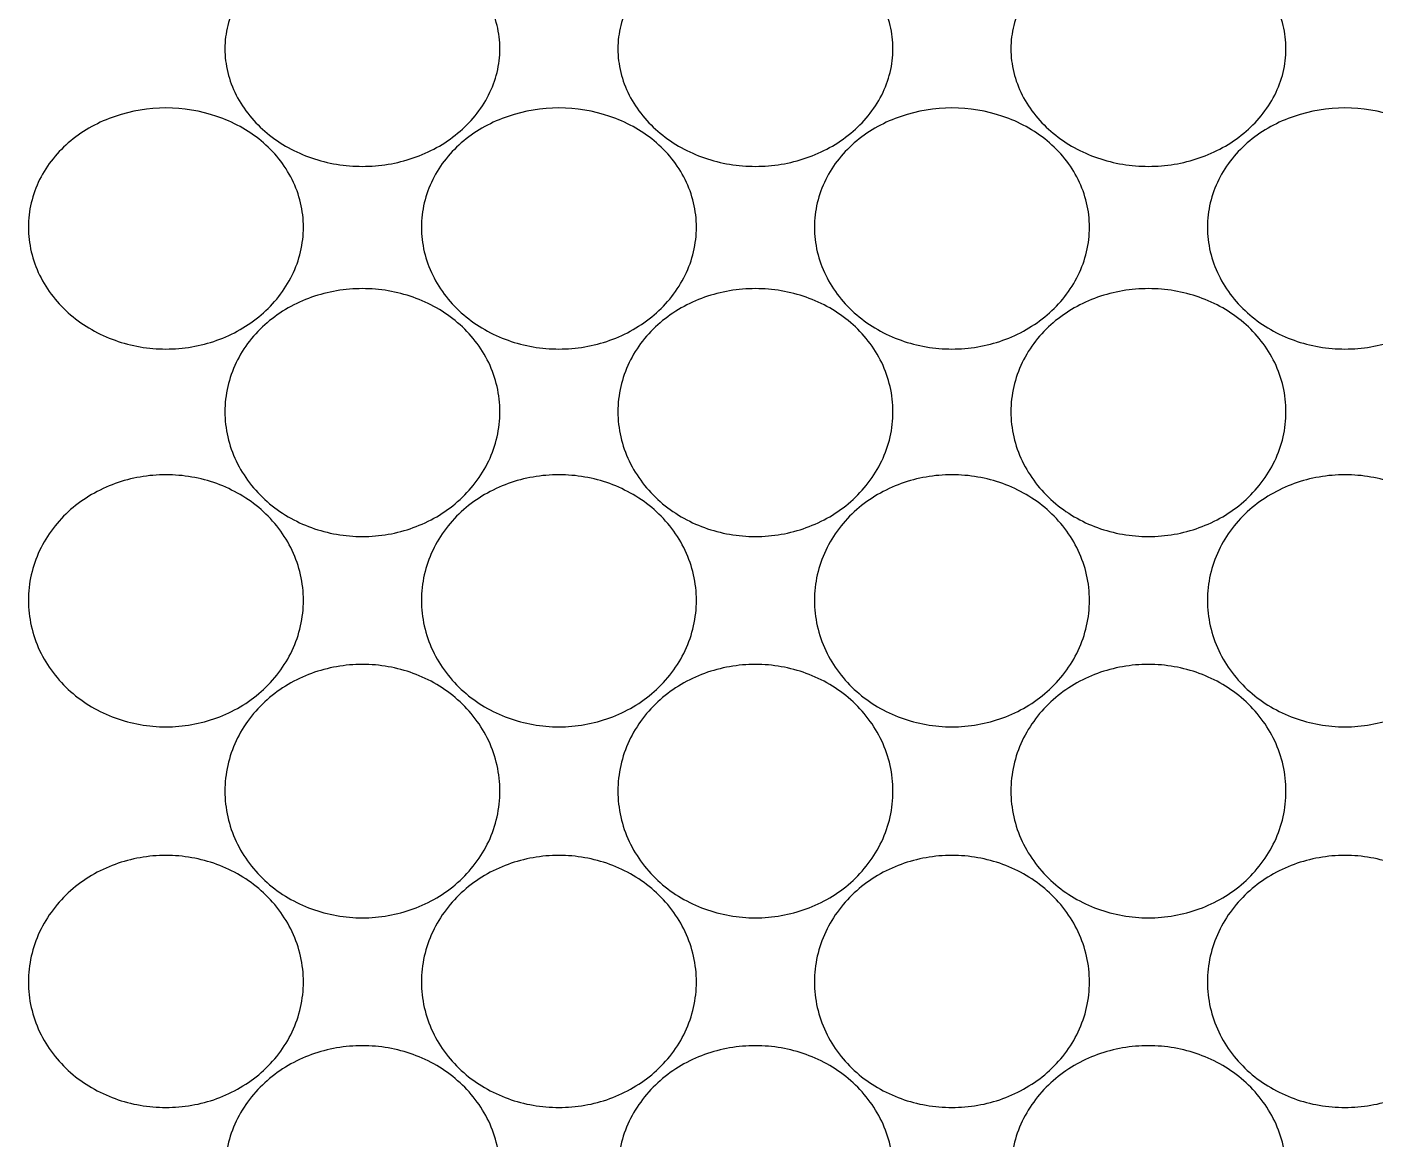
# Model space of a CAD drawing. Header units: inches. Extents: x 50354 to 53215, y -7830 to -6529.
# Drawn here: x 52530.4481 to 52530.8262, y -6815.1543 to -6814.8424 of the extents above; entities that cross this region are included whole.
import ezdxf

# ---------------------------------------------------------------- set-up
doc = ezdxf.new("R2010")
doc.units = ezdxf.units.IN
doc.header["$MEASUREMENT"] = 0
doc.layers.add('A-ST-02 HATCH', color=7, linetype='Continuous')
doc.layers.add('XR_ID 1F_FUR$0$A-SANI-FIX', color=134, linetype='Continuous')

# ---------------------------------------------------------------- blocks, each defined once
blk = doc.blocks.new('XR_ID 1F_FUR$0$XR_1F FURN$0$A$C698E198A')
at = {"linetype": 'Continuous'}
for points, knots in [([(-1.3589, -34.4598), (-1.42, -34.4598), (-1.5427, -34.446), (-1.7173, -34.3855), (-1.8749, -34.2889), (-2.0541, -34.1206), (-2.2112, -33.8491), (-2.2743, -33.48), (-2.2112, -33.1109), (-2.0541, -32.8394), (-1.8749, -32.6711), (-1.7173, -32.5745), (-1.5427, -32.514), (-1.42, -32.5002), (-1.3589, -32.5002)], [0, 0, 0, 0, 0.062501, 0.124952, 0.187396, 0.249908, 0.374735, 0.499999, 0.625263, 0.750091, 0.812604, 0.875048, 0.9375, 1, 1, 1, 1]), ([(-1.3589, -32.5002), (-1.2976, -32.5002), (-1.1746, -32.5141), (-0.9415, -32.5944), (-0.6907, -32.7859), (-0.5011, -33.1103), (-0.4364, -33.48), (-0.5011, -33.8497), (-0.6906, -34.1741), (-0.9415, -34.3656), (-1.1746, -34.4459), (-1.2976, -34.4598), (-1.3589, -34.4598)], [0, 0, 0, 0, 0.062496, 0.125097, 0.24985, 0.374874, 0.499999, 0.625124, 0.750149, 0.874903, 0.937504, 1, 1, 1, 1]), ([(1.3589, -34.4598), (1.2976, -34.4598), (1.1746, -34.4459), (0.9415, -34.3656), (0.6907, -34.1741), (0.5011, -33.8497), (0.4364, -33.48), (0.5011, -33.1103), (0.6906, -32.7859), (0.9415, -32.5944), (1.1746, -32.5141), (1.2976, -32.5002), (1.3589, -32.5002)], [0, 0, 0, 0, 0.062496, 0.125097, 0.24985, 0.374874, 0.499999, 0.625124, 0.750149, 0.874903, 0.937504, 1, 1, 1, 1]), ([(1.3589, -32.5002), (1.42, -32.5002), (1.5427, -32.514), (1.7173, -32.5745), (1.8749, -32.6711), (2.0541, -32.8394), (2.2112, -33.1109), (2.2743, -33.48), (2.2112, -33.8491), (2.0541, -34.1206), (1.8749, -34.2889), (1.7173, -34.3855), (1.5427, -34.446), (1.42, -34.4598), (1.3589, -34.4598)], [0, 0, 0, 0, 0.062501, 0.124952, 0.187396, 0.249908, 0.374735, 0.499999, 0.625263, 0.750091, 0.812604, 0.875048, 0.9375, 1, 1, 1, 1]), ([(4.0172, -34.4598), (3.9585, -34.4598), (3.8402, -34.4458), (3.6152, -34.3648), (3.373, -34.1719), (3.1907, -33.8484), (3.1282, -33.48), (3.1907, -33.1116), (3.373, -32.7881), (3.6152, -32.5952), (3.8402, -32.5142), (3.9585, -32.5002), (4.0172, -32.5002)], [0, 0, 0, 0, 0.060936, 0.122433, 0.246564, 0.372771, 0.500002, 0.627234, 0.75344, 0.877569, 0.939064, 1, 1, 1, 1]), ([(4.0172, -32.5002), (4.0756, -32.5002), (4.193, -32.514), (4.3595, -32.5748), (4.5093, -32.6716), (4.6796, -32.841), (4.827, -33.1133), (4.8856, -33.48), (4.827, -33.8467), (4.6796, -34.119), (4.5093, -34.2884), (4.3595, -34.3852), (4.193, -34.446), (4.0756, -34.4598), (4.0172, -34.4598)], [0, 0, 0, 0, 0.06109, 0.122284, 0.183847, 0.246048, 0.372017, 0.500002, 0.627987, 0.753955, 0.816156, 0.877718, 0.93891, 1, 1, 1, 1]), ([(-2.7029, -33.9002), (-2.6426, -33.9002), (-2.5212, -33.9141), (-2.2911, -33.9947), (-2.0433, -34.1867), (-1.8561, -34.5107), (-1.7921, -34.88), (-1.8561, -35.2493), (-2.0433, -35.5733), (-2.2911, -35.7653), (-2.5212, -35.8459), (-2.6426, -35.8598), (-2.7029, -35.8598)], [0, 0, 0, 0, 0.061912, 0.124103, 0.248654, 0.374125, 0.500001, 0.625877, 0.751347, 0.875896, 0.938087, 1, 1, 1, 1]), ([(0, -35.8598), (-0.0615, -35.8598), (-0.1851, -35.846), (-0.4188, -35.7657), (-0.6701, -35.5742), (-0.8596, -35.2497), (-0.9241, -34.88), (-0.8596, -34.5103), (-0.6701, -34.1858), (-0.4188, -33.9943), (-0.1851, -33.914), (-0.0615, -33.9002), (0, -33.9002)], [0, 0, 0, 0, 0.062718, 0.125433, 0.250158, 0.375024, 0.500001, 0.624978, 0.749843, 0.874566, 0.937281, 1, 1, 1, 1]), ([(0, -33.9002), (0.0615, -33.9002), (0.1851, -33.914), (0.4188, -33.9943), (0.6701, -34.1858), (0.8596, -34.5103), (0.9241, -34.88), (0.8596, -35.2497), (0.6701, -35.5742), (0.4188, -35.7657), (0.1851, -35.846), (0.0615, -35.8598), (0, -35.8598)], [0, 0, 0, 0, 0.062718, 0.125433, 0.250158, 0.375024, 0.500001, 0.624978, 0.749843, 0.874566, 0.937281, 1, 1, 1, 1]), ([(2.7029, -35.8598), (2.6425, -35.8598), (2.5212, -35.8459), (2.2911, -35.7653), (2.0433, -35.5733), (1.8561, -35.2493), (1.7921, -34.88), (1.8561, -34.5107), (2.0433, -34.1867), (2.2911, -33.9947), (2.5212, -33.9141), (2.6425, -33.9002), (2.7029, -33.9002)], [0, 0, 0, 0, 0.061912, 0.124103, 0.248654, 0.374125, 0.500001, 0.625877, 0.751347, 0.875896, 0.938087, 1, 1, 1, 1]), ([(2.7029, -33.9002), (2.763, -33.9002), (2.8836, -33.914), (3.0551, -33.9746), (3.2096, -34.0712), (3.3852, -34.24), (3.5384, -34.5119), (3.5997, -34.88), (3.5384, -35.2481), (3.3852, -35.52), (3.2096, -35.6888), (3.0551, -35.7854), (2.8836, -35.846), (2.763, -35.8598), (2.7029, -35.8598)], [0, 0, 0, 0, 0.061998, 0.123968, 0.186064, 0.248436, 0.373682, 0.500001, 0.62632, 0.751564, 0.813936, 0.876031, 0.938002, 1, 1, 1, 1]), ([(5.2876, -35.8598), (5.2311, -35.8598), (5.1169, -35.8457), (4.8993, -35.7641), (4.6654, -35.5698), (4.4902, -35.2471), (4.4301, -34.88), (4.4902, -34.5129), (4.6654, -34.1902), (4.8993, -33.9959), (5.1169, -33.9143), (5.2311, -33.9002), (5.2876, -33.9002)], [0, 0, 0, 0, 0.059605, 0.120053, 0.243502, 0.370771, 0.500001, 0.629231, 0.756498, 0.879946, 0.940395, 1, 1, 1, 1]), ([(5.2876, -33.9002), (5.3437, -33.9002), (5.4566, -33.914), (5.6164, -33.975), (5.7597, -34.072), (5.9228, -34.2423), (6.0627, -34.515), (6.118, -34.88), (6.0627, -35.245), (5.9228, -35.5177), (5.7597, -35.688), (5.6164, -35.785), (5.4566, -35.846), (5.3437, -35.8598), (5.2876, -35.8598)], [0, 0, 0, 0, 0.059816, 0.11987, 0.180701, 0.242673, 0.369706, 0.500001, 0.630296, 0.757328, 0.819299, 0.880129, 0.940184, 1, 1, 1, 1]), ([(-1.3589, -37.2598), (-1.42, -37.2598), (-1.5427, -37.246), (-1.7173, -37.1855), (-1.8749, -37.0889), (-2.0541, -36.9206), (-2.2112, -36.6491), (-2.2743, -36.28), (-2.2112, -35.9109), (-2.0541, -35.6394), (-1.8749, -35.4711), (-1.7173, -35.3745), (-1.5427, -35.314), (-1.42, -35.3002), (-1.3589, -35.3002)], [0, 0, 0, 0, 0.062501, 0.124952, 0.187396, 0.249908, 0.374735, 0.499999, 0.625263, 0.750091, 0.812604, 0.875048, 0.9375, 1, 1, 1, 1]), ([(-1.3589, -35.3002), (-1.2976, -35.3002), (-1.1746, -35.3141), (-0.9415, -35.3944), (-0.6907, -35.5859), (-0.5011, -35.9103), (-0.4364, -36.28), (-0.5011, -36.6497), (-0.6906, -36.9741), (-0.9415, -37.1656), (-1.1746, -37.2459), (-1.2976, -37.2598), (-1.3589, -37.2598)], [0, 0, 0, 0, 0.062496, 0.125097, 0.24985, 0.374874, 0.499999, 0.625124, 0.750149, 0.874903, 0.937504, 1, 1, 1, 1]), ([(1.3589, -37.2598), (1.2976, -37.2598), (1.1746, -37.2459), (0.9415, -37.1656), (0.6907, -36.9741), (0.5011, -36.6497), (0.4364, -36.28), (0.5011, -35.9103), (0.6906, -35.5859), (0.9415, -35.3944), (1.1746, -35.3141), (1.2976, -35.3002), (1.3589, -35.3002)], [0, 0, 0, 0, 0.062496, 0.125097, 0.24985, 0.374874, 0.499999, 0.625124, 0.750149, 0.874903, 0.937504, 1, 1, 1, 1]), ([(1.3589, -35.3002), (1.42, -35.3002), (1.5427, -35.314), (1.7173, -35.3745), (1.8749, -35.4711), (2.0541, -35.6394), (2.2112, -35.9109), (2.2743, -36.28), (2.2112, -36.6491), (2.0541, -36.9206), (1.8749, -37.0889), (1.7173, -37.1855), (1.5427, -37.246), (1.42, -37.2598), (1.3589, -37.2598)], [0, 0, 0, 0, 0.062501, 0.124952, 0.187396, 0.249908, 0.374735, 0.499999, 0.625263, 0.750091, 0.812604, 0.875048, 0.9375, 1, 1, 1, 1]), ([(4.0172, -37.2598), (3.9585, -37.2598), (3.8402, -37.2458), (3.6152, -37.1648), (3.373, -36.9719), (3.1907, -36.6484), (3.1282, -36.28), (3.1907, -35.9116), (3.373, -35.5881), (3.6152, -35.3952), (3.8402, -35.3142), (3.9585, -35.3002), (4.0172, -35.3002)], [0, 0, 0, 0, 0.060936, 0.122433, 0.246564, 0.372771, 0.500002, 0.627234, 0.75344, 0.877569, 0.939064, 1, 1, 1, 1]), ([(4.0172, -35.3002), (4.0756, -35.3002), (4.193, -35.314), (4.3595, -35.3748), (4.5093, -35.4716), (4.6796, -35.641), (4.827, -35.9133), (4.8856, -36.28), (4.827, -36.6467), (4.6796, -36.919), (4.5093, -37.0884), (4.3595, -37.1852), (4.193, -37.246), (4.0756, -37.2598), (4.0172, -37.2598)], [0, 0, 0, 0, 0.06109, 0.122284, 0.183847, 0.246048, 0.372017, 0.500002, 0.627987, 0.753955, 0.816156, 0.877718, 0.93891, 1, 1, 1, 1]), ([(-2.7029, -36.7002), (-2.6426, -36.7002), (-2.5212, -36.7141), (-2.2911, -36.7947), (-2.0433, -36.9867), (-1.8561, -37.3107), (-1.7921, -37.68), (-1.8561, -38.0493), (-2.0433, -38.3733), (-2.2911, -38.5653), (-2.5212, -38.6459), (-2.6426, -38.6598), (-2.7029, -38.6598)], [0, 0, 0, 0, 0.061912, 0.124103, 0.248654, 0.374125, 0.500001, 0.625877, 0.751347, 0.875896, 0.938087, 1, 1, 1, 1]), ([(0, -38.6598), (-0.0615, -38.6598), (-0.1851, -38.646), (-0.4188, -38.5657), (-0.6701, -38.3742), (-0.8596, -38.0497), (-0.9241, -37.68), (-0.8596, -37.3103), (-0.6701, -36.9858), (-0.4188, -36.7943), (-0.1851, -36.714), (-0.0615, -36.7002), (0, -36.7002)], [0, 0, 0, 0, 0.062718, 0.125433, 0.250158, 0.375024, 0.500001, 0.624978, 0.749843, 0.874566, 0.937281, 1, 1, 1, 1]), ([(0, -36.7002), (0.0615, -36.7002), (0.1851, -36.714), (0.4188, -36.7943), (0.6701, -36.9858), (0.8596, -37.3103), (0.9241, -37.68), (0.8596, -38.0497), (0.6701, -38.3742), (0.4188, -38.5657), (0.1851, -38.646), (0.0615, -38.6598), (0, -38.6598)], [0, 0, 0, 0, 0.062718, 0.125433, 0.250158, 0.375024, 0.500001, 0.624978, 0.749843, 0.874566, 0.937281, 1, 1, 1, 1]), ([(2.7029, -38.6598), (2.6425, -38.6598), (2.5212, -38.6459), (2.2911, -38.5653), (2.0433, -38.3733), (1.8561, -38.0493), (1.7921, -37.68), (1.8561, -37.3107), (2.0433, -36.9867), (2.2911, -36.7947), (2.5212, -36.7141), (2.6425, -36.7002), (2.7029, -36.7002)], [0, 0, 0, 0, 0.061912, 0.124103, 0.248654, 0.374125, 0.500001, 0.625877, 0.751347, 0.875896, 0.938087, 1, 1, 1, 1]), ([(2.7029, -36.7002), (2.763, -36.7002), (2.8836, -36.714), (3.0551, -36.7746), (3.2096, -36.8712), (3.3852, -37.04), (3.5384, -37.3119), (3.5997, -37.68), (3.5384, -38.0481), (3.3852, -38.32), (3.2096, -38.4888), (3.0551, -38.5854), (2.8836, -38.646), (2.763, -38.6598), (2.7029, -38.6598)], [0, 0, 0, 0, 0.061998, 0.123968, 0.186064, 0.248436, 0.373682, 0.500001, 0.62632, 0.751564, 0.813936, 0.876031, 0.938002, 1, 1, 1, 1]), ([(5.2876, -38.6598), (5.2311, -38.6598), (5.1169, -38.6457), (4.8993, -38.5641), (4.6654, -38.3698), (4.4902, -38.0471), (4.4301, -37.68), (4.4902, -37.3129), (4.6654, -36.9902), (4.8993, -36.7959), (5.1169, -36.7143), (5.2311, -36.7002), (5.2876, -36.7002)], [0, 0, 0, 0, 0.059605, 0.120053, 0.243502, 0.370771, 0.500001, 0.629231, 0.756498, 0.879946, 0.940395, 1, 1, 1, 1]), ([(5.2876, -36.7002), (5.3437, -36.7002), (5.4566, -36.714), (5.6164, -36.775), (5.7597, -36.872), (5.9228, -37.0423), (6.0627, -37.315), (6.118, -37.68), (6.0627, -38.045), (5.9228, -38.3177), (5.7597, -38.488), (5.6164, -38.585), (5.4566, -38.646), (5.3437, -38.6598), (5.2876, -38.6598)], [0, 0, 0, 0, 0.059816, 0.11987, 0.180701, 0.242673, 0.369706, 0.500001, 0.630296, 0.757328, 0.819299, 0.880129, 0.940184, 1, 1, 1, 1]), ([(-1.3589, -40.0598), (-1.42, -40.0598), (-1.5427, -40.046), (-1.7173, -39.9855), (-1.8749, -39.8889), (-2.0541, -39.7206), (-2.2112, -39.4491), (-2.2743, -39.08), (-2.2112, -38.7109), (-2.0541, -38.4394), (-1.8749, -38.2711), (-1.7173, -38.1745), (-1.5427, -38.114), (-1.42, -38.1002), (-1.3589, -38.1002)], [0, 0, 0, 0, 0.062501, 0.124952, 0.187396, 0.249908, 0.374735, 0.499999, 0.625263, 0.750091, 0.812604, 0.875048, 0.9375, 1, 1, 1, 1]), ([(-1.3589, -38.1002), (-1.2976, -38.1002), (-1.1746, -38.1141), (-0.9415, -38.1944), (-0.6907, -38.3859), (-0.5011, -38.7103), (-0.4364, -39.08), (-0.5011, -39.4497), (-0.6906, -39.7741), (-0.9415, -39.9656), (-1.1746, -40.0459), (-1.2976, -40.0598), (-1.3589, -40.0598)], [0, 0, 0, 0, 0.062496, 0.125097, 0.24985, 0.374874, 0.499999, 0.625124, 0.750149, 0.874903, 0.937504, 1, 1, 1, 1]), ([(1.3589, -40.0598), (1.2976, -40.0598), (1.1746, -40.0459), (0.9415, -39.9656), (0.6907, -39.7741), (0.5011, -39.4497), (0.4364, -39.08), (0.5011, -38.7103), (0.6906, -38.3859), (0.9415, -38.1944), (1.1746, -38.1141), (1.2976, -38.1002), (1.3589, -38.1002)], [0, 0, 0, 0, 0.062496, 0.125097, 0.24985, 0.374874, 0.499999, 0.625124, 0.750149, 0.874903, 0.937504, 1, 1, 1, 1]), ([(1.3589, -38.1002), (1.42, -38.1002), (1.5427, -38.114), (1.7173, -38.1745), (1.8749, -38.2711), (2.0541, -38.4394), (2.2112, -38.7109), (2.2743, -39.08), (2.2112, -39.4491), (2.0541, -39.7206), (1.8749, -39.8889), (1.7173, -39.9855), (1.5427, -40.046), (1.42, -40.0598), (1.3589, -40.0598)], [0, 0, 0, 0, 0.062501, 0.124952, 0.187396, 0.249908, 0.374735, 0.499999, 0.625263, 0.750091, 0.812604, 0.875048, 0.9375, 1, 1, 1, 1]), ([(4.0172, -40.0598), (3.9585, -40.0598), (3.8402, -40.0458), (3.6152, -39.9648), (3.373, -39.7719), (3.1907, -39.4484), (3.1282, -39.08), (3.1907, -38.7116), (3.373, -38.3881), (3.6152, -38.1952), (3.8402, -38.1142), (3.9585, -38.1002), (4.0172, -38.1002)], [0, 0, 0, 0, 0.060936, 0.122433, 0.246564, 0.372771, 0.500002, 0.627234, 0.75344, 0.877569, 0.939064, 1, 1, 1, 1]), ([(4.0172, -38.1002), (4.0756, -38.1002), (4.193, -38.114), (4.3595, -38.1748), (4.5093, -38.2716), (4.6796, -38.441), (4.827, -38.7133), (4.8856, -39.08), (4.827, -39.4467), (4.6796, -39.719), (4.5093, -39.8884), (4.3595, -39.9852), (4.193, -40.046), (4.0756, -40.0598), (4.0172, -40.0598)], [0, 0, 0, 0, 0.06109, 0.122284, 0.183847, 0.246048, 0.372017, 0.500002, 0.627987, 0.753955, 0.816156, 0.877718, 0.93891, 1, 1, 1, 1]), ([(-2.7029, -39.5002), (-2.6426, -39.5002), (-2.5212, -39.5141), (-2.2911, -39.5947), (-2.0433, -39.7867), (-1.8561, -40.1107), (-1.7921, -40.48), (-1.8561, -40.8493), (-2.0433, -41.1733), (-2.2911, -41.3653), (-2.5212, -41.4459), (-2.6426, -41.4598), (-2.7029, -41.4598)], [0, 0, 0, 0, 0.061912, 0.124103, 0.248654, 0.374125, 0.500001, 0.625877, 0.751347, 0.875896, 0.938087, 1, 1, 1, 1]), ([(0, -41.4598), (-0.0615, -41.4598), (-0.1851, -41.446), (-0.4188, -41.3657), (-0.6701, -41.1742), (-0.8596, -40.8497), (-0.9241, -40.48), (-0.8596, -40.1103), (-0.6701, -39.7858), (-0.4188, -39.5943), (-0.1851, -39.514), (-0.0615, -39.5002), (0, -39.5002)], [0, 0, 0, 0, 0.062718, 0.125433, 0.250158, 0.375024, 0.500001, 0.624978, 0.749843, 0.874566, 0.937281, 1, 1, 1, 1]), ([(0, -39.5002), (0.0615, -39.5002), (0.1851, -39.514), (0.4188, -39.5943), (0.6701, -39.7858), (0.8596, -40.1103), (0.9241, -40.48), (0.8596, -40.8497), (0.6701, -41.1742), (0.4188, -41.3657), (0.1851, -41.446), (0.0615, -41.4598), (0, -41.4598)], [0, 0, 0, 0, 0.062718, 0.125433, 0.250158, 0.375024, 0.500001, 0.624978, 0.749843, 0.874566, 0.937281, 1, 1, 1, 1]), ([(2.7029, -41.4598), (2.6425, -41.4598), (2.5212, -41.4459), (2.2911, -41.3653), (2.0433, -41.1733), (1.8561, -40.8493), (1.7921, -40.48), (1.8561, -40.1107), (2.0433, -39.7867), (2.2911, -39.5947), (2.5212, -39.5141), (2.6425, -39.5002), (2.7029, -39.5002)], [0, 0, 0, 0, 0.061912, 0.124103, 0.248654, 0.374125, 0.500001, 0.625877, 0.751347, 0.875896, 0.938087, 1, 1, 1, 1]), ([(2.7029, -39.5002), (2.763, -39.5002), (2.8836, -39.514), (3.0551, -39.5746), (3.2096, -39.6712), (3.3852, -39.84), (3.5384, -40.1119), (3.5997, -40.48), (3.5384, -40.8481), (3.3852, -41.12), (3.2096, -41.2888), (3.0551, -41.3854), (2.8836, -41.446), (2.763, -41.4598), (2.7029, -41.4598)], [0, 0, 0, 0, 0.061998, 0.123968, 0.186064, 0.248436, 0.373682, 0.500001, 0.62632, 0.751564, 0.813936, 0.876031, 0.938002, 1, 1, 1, 1]), ([(5.2876, -41.4598), (5.2311, -41.4598), (5.1169, -41.4457), (4.8993, -41.3641), (4.6654, -41.1698), (4.4902, -40.8471), (4.4301, -40.48), (4.4902, -40.1129), (4.6654, -39.7902), (4.8993, -39.5959), (5.1169, -39.5143), (5.2311, -39.5002), (5.2876, -39.5002)], [0, 0, 0, 0, 0.059605, 0.120053, 0.243502, 0.370771, 0.500001, 0.629231, 0.756498, 0.879946, 0.940395, 1, 1, 1, 1]), ([(5.2876, -39.5002), (5.3437, -39.5002), (5.4566, -39.514), (5.6164, -39.575), (5.7597, -39.672), (5.9228, -39.8423), (6.0627, -40.115), (6.118, -40.48), (6.0627, -40.845), (5.9228, -41.1177), (5.7597, -41.288), (5.6164, -41.385), (5.4566, -41.446), (5.3437, -41.4598), (5.2876, -41.4598)], [0, 0, 0, 0, 0.059816, 0.11987, 0.180701, 0.242673, 0.369706, 0.500001, 0.630296, 0.757328, 0.819299, 0.880129, 0.940184, 1, 1, 1, 1]), ([(-1.3589, -42.8598), (-1.42, -42.8598), (-1.5427, -42.846), (-1.7173, -42.7855), (-1.8749, -42.6889), (-2.0541, -42.5206), (-2.2112, -42.2491), (-2.2743, -41.88), (-2.2112, -41.5109), (-2.0541, -41.2394), (-1.8749, -41.0711), (-1.7173, -40.9745), (-1.5427, -40.914), (-1.42, -40.9002), (-1.3589, -40.9002)], [0, 0, 0, 0, 0.062501, 0.124952, 0.187396, 0.249908, 0.374735, 0.499999, 0.625263, 0.750091, 0.812604, 0.875048, 0.9375, 1, 1, 1, 1]), ([(-1.3589, -40.9002), (-1.2976, -40.9002), (-1.1746, -40.9141), (-0.9415, -40.9944), (-0.6907, -41.1859), (-0.5011, -41.5103), (-0.4364, -41.88), (-0.5011, -42.2497), (-0.6906, -42.5741), (-0.9415, -42.7656), (-1.1746, -42.8459), (-1.2976, -42.8598), (-1.3589, -42.8598)], [0, 0, 0, 0, 0.062496, 0.125097, 0.24985, 0.374874, 0.499999, 0.625124, 0.750149, 0.874903, 0.937504, 1, 1, 1, 1]), ([(1.3589, -42.8598), (1.2976, -42.8598), (1.1746, -42.8459), (0.9415, -42.7656), (0.6907, -42.5741), (0.5011, -42.2497), (0.4364, -41.88), (0.5011, -41.5103), (0.6906, -41.1859), (0.9415, -40.9944), (1.1746, -40.9141), (1.2976, -40.9002), (1.3589, -40.9002)], [0, 0, 0, 0, 0.062496, 0.125097, 0.24985, 0.374874, 0.499999, 0.625124, 0.750149, 0.874903, 0.937504, 1, 1, 1, 1]), ([(1.3589, -40.9002), (1.42, -40.9002), (1.5427, -40.914), (1.7173, -40.9745), (1.8749, -41.0711), (2.0541, -41.2394), (2.2112, -41.5109), (2.2743, -41.88), (2.2112, -42.2491), (2.0541, -42.5206), (1.8749, -42.6889), (1.7173, -42.7855), (1.5427, -42.846), (1.42, -42.8598), (1.3589, -42.8598)], [0, 0, 0, 0, 0.062501, 0.124952, 0.187396, 0.249908, 0.374735, 0.499999, 0.625263, 0.750091, 0.812604, 0.875048, 0.9375, 1, 1, 1, 1]), ([(4.0172, -42.8598), (3.9585, -42.8598), (3.8402, -42.8458), (3.6152, -42.7648), (3.373, -42.5719), (3.1907, -42.2484), (3.1282, -41.88), (3.1907, -41.5116), (3.373, -41.1881), (3.6152, -40.9952), (3.8402, -40.9142), (3.9585, -40.9002), (4.0172, -40.9002)], [0, 0, 0, 0, 0.060936, 0.122433, 0.246564, 0.372771, 0.500002, 0.627234, 0.75344, 0.877569, 0.939064, 1, 1, 1, 1]), ([(4.0172, -40.9002), (4.0756, -40.9002), (4.193, -40.914), (4.3595, -40.9748), (4.5093, -41.0716), (4.6796, -41.241), (4.827, -41.5133), (4.8856, -41.88), (4.827, -42.2467), (4.6796, -42.519), (4.5093, -42.6884), (4.3595, -42.7852), (4.193, -42.846), (4.0756, -42.8598), (4.0172, -42.8598)], [0, 0, 0, 0, 0.06109, 0.122284, 0.183847, 0.246048, 0.372017, 0.500002, 0.627987, 0.753955, 0.816156, 0.877718, 0.93891, 1, 1, 1, 1])]:
    blk.add_open_spline(points, degree=3, knots=knots, dxfattribs=at)

msp = doc.modelspace()

# ---------------------------------------------------------------- hatches: boundary and pattern name
at = {"layer": 'A-ST-02 HATCH', "ltscale": 5, "true_color": 0x636466, "transparency": 33554687}
h = msp.add_hatch(dxfattribs=at)
h.set_pattern_fill('ANSI32', color=251, scale=8, angle=45)
h.paths.add_polyline_path([(52289.51591, -6784.01013), (52289.51591, -6819.59013), (52308.26591, -6819.59013), (52308.26591, -6830.09013), (52367.09591, -6830.09013), (52367.09591, -6784.05013)])
h.paths.add_polyline_path([(52532.13591, -6783.97013), (52532.13591, -6822.55013), (52503.55591, -6822.55013), (52503.55591, -6830.05013), (52454.55591, -6830.05013), (52454.55591, -6783.97013)])

# ---------------------------------------------------------------- block references
at = {"layer": 'XR_ID 1F_FUR$0$A-SANI-FIX', "lineweight": 30, "xscale": -0.0393700787, "yscale": 0.0393700787, "zscale": 0.0393700787, "rotation": 270}
msp.add_blockref('XR_ID 1F_FUR$0$XR_1F FURN$0$A$C698E198A', (52532.13591, -6815.05674), dxfattribs=at)

doc.saveas('drawing.dxf')
